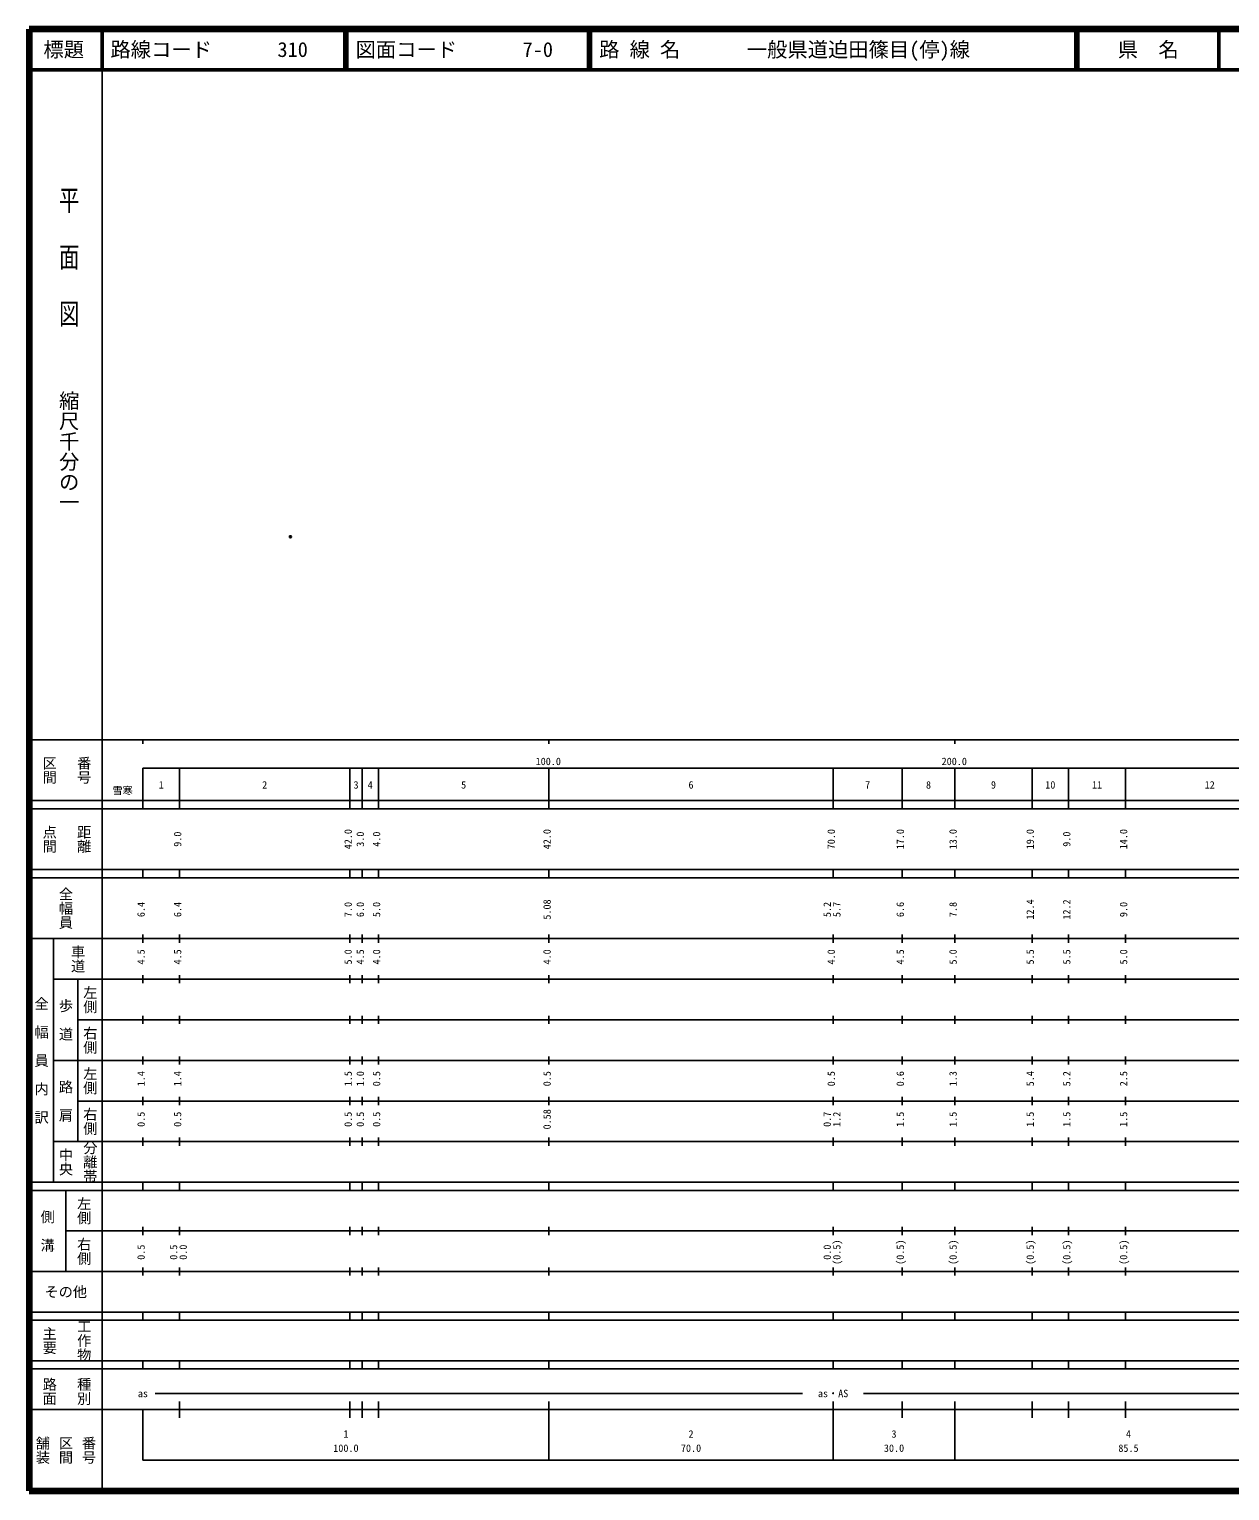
# Model space of a CAD drawing. Units: millimetres on the paper. Extents: x 40 to 680, y 20 to 380.
# Drawn here: x 40 to 335.7, y 20 to 380 of the extents above; entities that cross this region are included whole.
import ezdxf
from ezdxf.enums import TextEntityAlignment as Align

# ---------------------------------------------------------------- set-up
doc = ezdxf.new("R2010")
doc.units = ezdxf.units.MM
doc.header["$PDMODE"] = 32
doc.header["$PDSIZE"] = 0.5
doc.layers.add('M-OTRS', color=6, linetype='Continuous')
doc.layers.add('M-TTL-TXT', color=7, linetype='Continuous')
for name, color, linetype, lineweight in [('M-TTL', 2, 'Continuous', 140), ('M-TTL-BAND', 7, 'Continuous', 25), ('M-TTL-LINE', 7, 'Continuous', 50)]:
    doc.layers.add(name, color=color, linetype=linetype, lineweight=lineweight)
doc.styles.add('@ＭＳ ゴシック', font='')
doc.styles.add('ＭＳ ゴシック', font='')
doc.styles.get('@ＭＳ ゴシック').set_extended_font_data('@MS Gothic')
doc.styles.get('ＭＳ ゴシック').set_extended_font_data('MS Gothic')

msp = doc.modelspace()

# ---------------------------------------------------------------- linework, layer by layer
at = {"layer": 'M-OTRS'}
msp.add_point((104.323, 255.006), dxfattribs=at)
at = {"layer": 'M-TTL'}
for p, q in [((40, 380), (40, 20)), ((680, 380), (40, 380)), ((40, 20), (680, 20))]:
    msp.add_line(p, q, dxfattribs=at)
at = {"layer": 'M-TTL-BAND'}
for p, q in [((58, 370), (58, 20)), ((40, 205), (579, 205)), ((68, 205), (68, 204)), ((168, 205), (168, 204)), ((268, 205), (268, 204)), ((68, 198), (579, 198)), ((68, 198), (68, 188)), ((77, 188), (77, 198)), ((119, 188), (119, 198)), ((122, 188), (122, 198)), ((126, 188), (126, 198)), ((168, 188), (168, 198)), ((238, 188), (238, 198)), ((255, 188), (255, 198)), ((268, 188), (268, 198)), ((287, 188), (287, 198)), ((296, 188), (296, 198)), ((310, 188), (310, 198)), ((40, 190), (579, 190)), ((40, 188), (579, 188)), ((40, 173), (579, 173)), ((68, 171), (68, 173)), ((77, 171), (77, 173)), ((119, 171), (119, 173)), ((122, 171), (122, 173)), ((126, 171), (126, 173)), ((168, 171), (168, 173)), ((238, 171), (238, 173)), ((255, 171), (255, 173)), ((268, 171), (268, 173)), ((287, 171), (287, 173)), ((296, 171), (296, 173)), ((310, 171), (310, 173)), ((40, 171), (579, 171)), ((40, 156), (579, 156)), ((46, 96), (46, 156)), ((68, 155), (68, 157)), ((77, 155), (77, 157)), ((119, 155), (119, 157)), ((122, 155), (122, 157)), ((126, 155), (126, 157)), ((168, 155), (168, 157)), ((238, 155), (238, 157)), ((255, 155), (255, 157)), ((268, 155), (268, 157)), ((287, 155), (287, 157)), ((296, 155), (296, 157)), ((310, 155), (310, 157)), ((46, 146), (579, 146)), ((52, 146), (52, 106)), ((68, 145), (68, 147)), ((77, 145), (77, 147)), ((119, 145), (119, 147)), ((122, 145), (122, 147)), ((126, 145), (126, 147)), ((168, 145), (168, 147)), ((238, 145), (238, 147)), ((255, 145), (255, 147)), ((268, 145), (268, 147)), ((287, 145), (287, 147)), ((296, 145), (296, 147)), ((310, 145), (310, 147)), ((68, 135), (68, 137)), ((77, 135), (77, 137)), ((119, 135), (119, 137)), ((122, 135), (122, 137)), ((126, 135), (126, 137)), ((168, 135), (168, 137)), ((238, 135), (238, 137)), ((255, 135), (255, 137)), ((268, 135), (268, 137)), ((287, 135), (287, 137)), ((296, 135), (296, 137)), ((310, 135), (310, 137)), ((52, 136), (579, 136)), ((46, 126), (579, 126)), ((68, 125), (68, 127)), ((77, 125), (77, 127)), ((119, 125), (119, 127)), ((122, 125), (122, 127)), ((126, 125), (126, 127)), ((168, 125), (168, 127)), ((238, 125), (238, 127)), ((255, 125), (255, 127)), ((268, 125), (268, 127)), ((287, 125), (287, 127)), ((296, 125), (296, 127)), ((310, 125), (310, 127)), ((52, 116), (579, 116)), ((68, 115), (68, 117)), ((77, 115), (77, 117)), ((119, 115), (119, 117)), ((122, 115), (122, 117)), ((126, 115), (126, 117)), ((168, 115), (168, 117)), ((238, 115), (238, 117)), ((255, 115), (255, 117)), ((268, 115), (268, 117)), ((287, 115), (287, 117)), ((296, 115), (296, 117)), ((310, 115), (310, 117)), ((46, 106), (579, 106)), ((68, 105), (68, 107)), ((77, 105), (77, 107)), ((119, 105), (119, 107)), ((122, 105), (122, 107)), ((126, 105), (126, 107)), ((168, 105), (168, 107)), ((238, 105), (238, 107)), ((255, 105), (255, 107)), ((268, 105), (268, 107)), ((287, 105), (287, 107)), ((296, 105), (296, 107)), ((310, 105), (310, 107)), ((40, 96), (579, 96)), ((40, 94), (579, 94)), ((49, 94), (49, 74)), ((68, 94), (68, 96)), ((77, 94), (77, 96)), ((119, 94), (119, 96)), ((122, 94), (122, 96)), ((126, 94), (126, 96)), ((168, 94), (168, 96)), ((238, 94), (238, 96)), ((255, 94), (255, 96)), ((268, 94), (268, 96)), ((287, 94), (287, 96)), ((296, 94), (296, 96)), ((310, 94), (310, 96)), ((49, 84), (579, 84)), ((68, 83), (68, 85)), ((77, 83), (77, 85)), ((119, 83), (119, 85)), ((122, 83), (122, 85)), ((126, 83), (126, 85)), ((168, 83), (168, 85)), ((238, 83), (238, 85)), ((255, 83), (255, 85)), ((268, 83), (268, 85)), ((287, 83), (287, 85)), ((296, 83), (296, 85)), ((310, 83), (310, 85)), ((40, 74), (579, 74)), ((68, 73), (68, 75)), ((77, 73), (77, 75)), ((119, 73), (119, 75)), ((122, 73), (122, 75)), ((126, 73), (126, 75)), ((168, 73), (168, 75)), ((238, 73), (238, 75)), ((255, 73), (255, 75)), ((268, 73), (268, 75)), ((287, 73), (287, 75)), ((296, 73), (296, 75)), ((310, 73), (310, 75)), ((40, 64), (579, 64)), ((40, 62), (579, 62)), ((68, 62), (68, 64)), ((77, 62), (77, 64)), ((119, 62), (119, 64)), ((122, 62), (122, 64)), ((126, 62), (126, 64)), ((168, 62), (168, 64)), ((238, 62), (238, 64)), ((255, 62), (255, 64)), ((268, 62), (268, 64)), ((287, 62), (287, 64)), ((296, 62), (296, 64)), ((310, 62), (310, 64)), ((40, 52), (579, 52)), ((68, 50), (68, 52)), ((77, 50), (77, 52)), ((119, 50), (119, 52)), ((122, 50), (122, 52)), ((126, 50), (126, 52)), ((168, 50), (168, 52)), ((238, 50), (238, 52)), ((255, 50), (255, 52)), ((268, 50), (268, 52)), ((287, 50), (287, 52)), ((296, 50), (296, 52)), ((310, 50), (310, 52)), ((40, 50), (579, 50)), ((71, 44), (230.5, 44)), ((245.5, 44), (530.5, 44)), ((40, 40), (579, 40)), ((68, 40), (68, 27.5)), ((77, 38), (77, 42)), ((119, 38), (119, 42)), ((122, 38), (122, 42)), ((126, 38), (126, 42)), ((168, 27.5), (168, 42)), ((238, 27.5), (238, 42)), ((255, 38), (255, 42)), ((268, 27.5), (268, 42)), ((287, 38), (287, 42)), ((296, 38), (296, 42)), ((310, 38), (310, 42)), ((68, 27.5), (579, 27.5))]:
    msp.add_line(p, q, dxfattribs=at)
at = {"layer": 'M-TTL-LINE'}
for p, q in [((58, 380), (58, 370)), ((117.75, 380), (117.75, 370)), ((118.25, 380), (118.25, 370)), ((177.75, 380), (177.75, 370)), ((178.25, 380), (178.25, 370)), ((297.75, 380), (297.75, 370)), ((298.25, 380), (298.25, 370)), ((333, 380), (333, 370)), ((40, 370), (680, 370))]:
    msp.add_line(p, q, dxfattribs=at)

# ---------------------------------------------------------------- texts
at = {"layer": 'M-TTL-BAND', "style": '@ＭＳ ゴシック', "width": 1.4}
msp.add_text('平  面  図', height=3.666, rotation=270, dxfattribs=at).set_placement((49.777, 306.475), align=Align.MIDDLE_RIGHT)
at = {"layer": 'M-TTL-BAND', "style": '@ＭＳ ゴシック'}
msp.add_text('縮尺千分の一', height=3.666, rotation=270, dxfattribs=at).set_placement((49.777, 261.03), align=Align.MIDDLE_RIGHT)
for s, p in [('区間', (45, 197.5)), ('番号', (53.5, 197.5)), ('点間', (45, 180.5)), ('距離', (53.5, 180.5)), ('全幅員', (49, 163.5)), ('車道', (52, 151)), ('左側', (55, 141)), ('全\u3000幅\u3000員\u3000内\u3000訳', (43, 126)), ('歩\u3000道', (49, 136)), ('右側', (55, 131)), ('左側', (55, 121)), ('路\u3000肩', (49, 116)), ('右側', (55, 111)), ('分離帯', (55, 101)), ('中央', (49, 101)), ('左側', (53.5, 89)), ('側\u3000溝', (44.5, 84)), ('右側', (53.5, 79)), ('工作物', (53.5, 57)), ('主要', (45, 57)), ('路面', (45, 44.5)), ('種別', (53.5, 44.5)), ('舗装', (43.333, 30)), ('区間', (49, 30)), ('番号', (54.667, 30))]:
    msp.add_text(s, height=2.566, rotation=270, dxfattribs=at).set_placement(p, align=Align.MIDDLE_CENTER)
at = {"layer": 'M-TTL-BAND', "style": 'ＭＳ ゴシック'}
for s, p in [('100.0', (167.844, 198.195)), ('200.0', (267.844, 198.195)), ('1', (72.5, 192.405)), ('2', (98, 192.405)), ('3', (120.5, 192.405)), ('4', (124, 192.405)), ('5', (147, 192.405)), ('6', (203, 192.405)), ('7', (246.5, 192.405)), ('8', (261.5, 192.405)), ('9', (277.5, 192.405)), ('10', (291.5, 192.405)), ('11', (303, 192.405)), ('12', (330.75, 192.405)), ('as', (68, 42.5)), ('as・AS', (238, 42.5)), ('1', (118, 32.523)), ('2', (203, 32.523)), ('3', (253, 32.523)), ('4', (310.75, 32.523)), ('100.0', (118, 29.033)), ('70.0', (203, 29.033)), ('30.0', (253, 29.033)), ('85.5', (310.75, 29.033))]:
    msp.add_text(s, height=1.833, dxfattribs=at).set_placement(p, align=Align.BOTTOM_CENTER)
msp.add_text('雪寒', height=1.833, dxfattribs=at).set_placement((65.5, 191), align=Align.BOTTOM_RIGHT)
for s, p in [('9.0', (78, 180.5)), ('42.0', (120, 180.5)), ('3.0', (123, 180.5)), ('4.0', (127, 180.5)), ('42.0', (169, 180.5)), ('70.0', (239, 180.5)), ('17.0', (256, 180.5)), ('13.0', (269, 180.5)), ('19.0', (288, 180.5)), ('9.0', (297, 180.5)), ('14.0', (311, 180.5)), ('6.4', (69, 163.174)), ('6.4', (78, 163.174)), ('7.0', (120, 163.174)), ('6.0', (123, 163.174)), ('5.0', (127, 163.174)), ('5.08', (169, 163.174)), ('5.2', (238, 163.174)), ('5.7', (240.37, 163.174)), ('6.6', (256, 163.174)), ('7.8', (269, 163.174)), ('12.4', (288, 163.174)), ('12.2', (297, 163.174)), ('9.0', (311, 163.174)), ('4.5', (69, 151.5)), ('4.5', (78, 151.5)), ('5.0', (120, 151.5)), ('4.5', (123, 151.5)), ('4.0', (127, 151.5)), ('4.0', (169, 151.5)), ('4.0', (239, 151.5)), ('4.5', (256, 151.5)), ('5.0', (269, 151.5)), ('5.5', (288, 151.5)), ('5.5', (297, 151.5)), ('5.0', (311, 151.5)), ('1.4', (69, 121.5)), ('1.4', (78, 121.5)), ('1.5', (120, 121.5)), ('1.0', (123, 121.5)), ('0.5', (127, 121.5)), ('0.5', (169, 121.5)), ('0.5', (239, 121.5)), ('0.6', (256, 121.5)), ('1.3', (269, 121.5)), ('5.4', (288, 121.5)), ('5.2', (297, 121.5)), ('2.5', (311, 121.5)), ('0.5', (69, 111.5)), ('0.5', (78, 111.5)), ('0.5', (120, 111.5)), ('0.5', (123, 111.5)), ('0.5', (127, 111.5)), ('0.58', (169, 111.5)), ('0.7', (238, 111.5)), ('1.2', (240.37, 111.5)), ('1.5', (256, 111.5)), ('1.5', (269, 111.5)), ('1.5', (288, 111.5)), ('1.5', (297, 111.5)), ('1.5', (311, 111.5)), ('0.5', (69, 78.764)), ('0.5', (77, 78.764)), ('0.0', (79.37, 78.764)), ('0.0', (238, 78.764)), ('(0.5)', (240.37, 78.764)), ('(0.5)', (256, 78.764)), ('(0.5)', (269, 78.764)), ('(0.5)', (288, 78.764)), ('(0.5)', (297, 78.764)), ('(0.5)', (311, 78.764))]:
    msp.add_text(s, height=1.833, rotation=90, dxfattribs=at).set_placement(p, align=Align.BOTTOM_CENTER)
msp.add_text('その他', height=2.566, dxfattribs=at).set_placement((49, 69), align=Align.MIDDLE_CENTER)
at = {"layer": 'M-TTL-TXT', "style": 'ＭＳ ゴシック'}
for s, p in [('標題', (48.5, 375)), ('県\u3000名', (315.625, 375))]:
    msp.add_text(s, height=3.666, dxfattribs=at).set_placement(p, align=Align.MIDDLE_CENTER)
for s, p in [('路線コード', (60, 375)), ('310', (101.142, 375)), ('図面コード', (120.38, 375)), ('7-0', (161.521, 375)), ('路 線 名', (180.38, 375)), ('一般県道迫田篠目(停)線', (216.734, 375))]:
    msp.add_text(s, height=3.666, dxfattribs=at).set_placement(p, align=Align.MIDDLE_LEFT)

doc.saveas('drawing.dxf')
